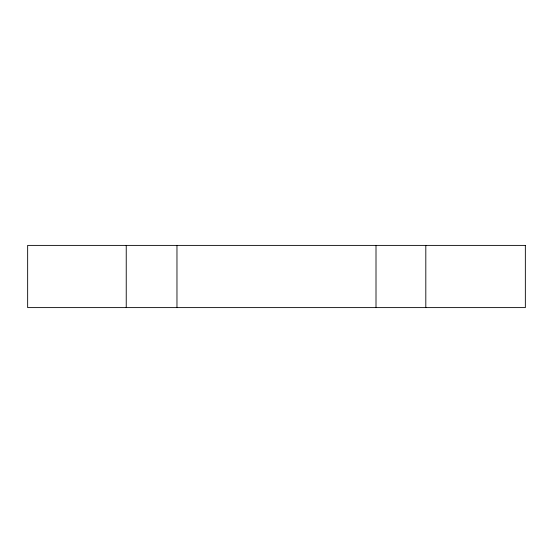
<?xml version="1.0" encoding="UTF-8"?>
<svg xmlns="http://www.w3.org/2000/svg" width="553" height="553" viewBox="0 0 553 553"><rect width="100%" height="100%" fill="white"/><g stroke="black" fill="none" stroke-linecap="round" stroke-linejoin="round"><path stroke-width="0.83" d="M425.81 245.394L425.81 307.606M376.005 245.394L376.005 307.606M176.967 245.394L176.967 307.606M126.236 245.394L126.236 307.606M525.35 245.394L27.65 245.394L27.65 307.606L525.35 307.606L525.35 245.394"/></g></svg>
